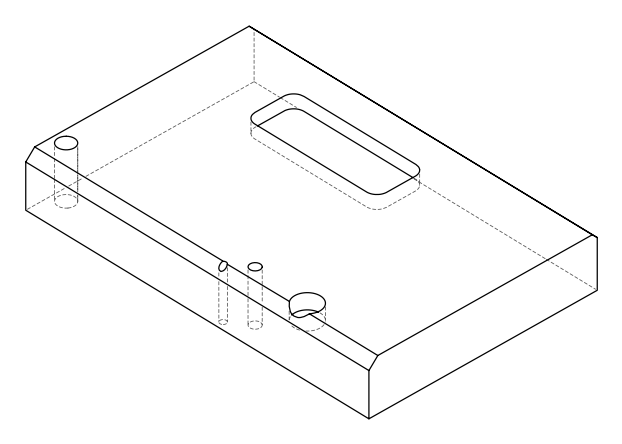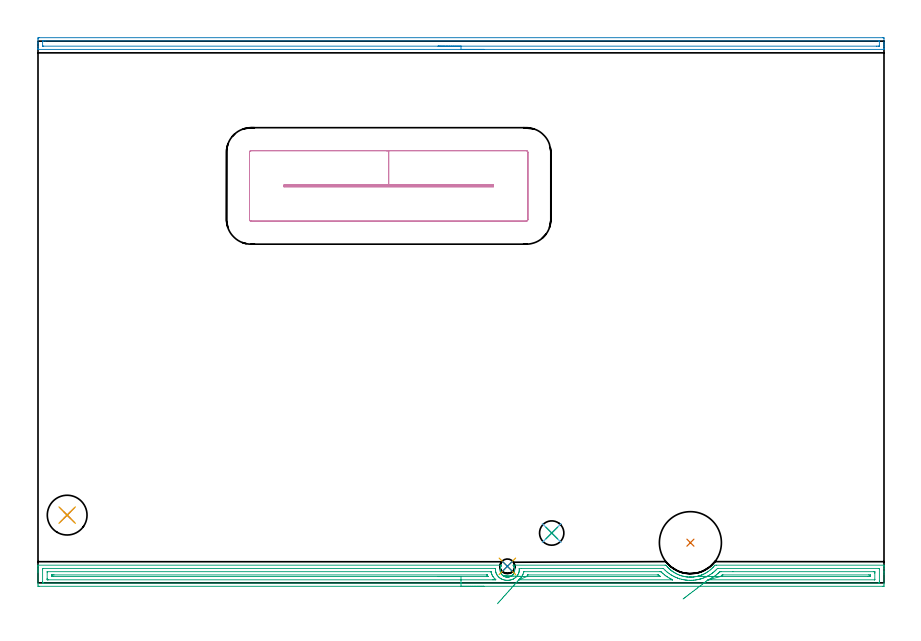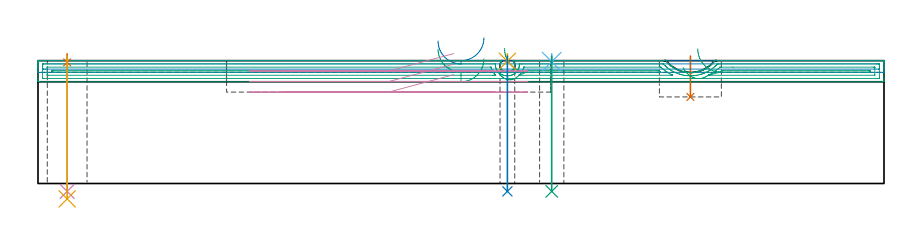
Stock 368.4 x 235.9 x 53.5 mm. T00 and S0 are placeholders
(PLAN: 11 operations, 6 tool changes, 22.5 min)
(1 INDEXABLE_INSERT_DRILL_BLIND_HOLE_FROM_SOLID | STEP1POCKET | UGT0302_006 | 0.07 min | 9039 mm3)
(2 AREA_MILL | FG_CHAMFER_SURFACE | UGT0205_001 | 6.08 min | 4795 mm3)
(3 AREA_MILL_1 | FG_CHAMFER_SURFACE_1 | UGT0205_001 | 11.91 min | 15433 mm3)
(4 MILL_RECTANGULAR_POCKET | POCKET_RECTANGULAR_STRAIGHT | UGT0201_104 | Follow Part, ap 5, ae 75% | 3.38 min | 96740 mm3)
(5 SPOT_DRILL | STEP1HOLE | NXT0321_9005460120000 | 0.03 min | 0 mm3)
(6 SPOT_DRILL_1 | STEP1HOLE_1 | NXT0321_9005460120000 | 0.03 min | 7 mm3)
(7 SPOT_DRILL_2 | STEP1HOLE_2 | NXT0321_9005460120000 | 0.03 min | 3 mm3)
(8 DRILL_THROUGH_HOLE_INTO_CENTER | STEP1HOLE | UGT0301_186 | 0.24 min | 1656 mm3)
(9 DRILL_THROUGH_HOLE_INTO_CENTER_1 | STEP1HOLE_1 | NXT0301_077 | 0.24 min | 4694 mm3)
(10 DRILL_THROUGH_HOLE_INTO_CENTER_2 | STEP1HOLE_2 | NXT0301_077 | 0.24 min | 4715 mm3)
(11 DRILL_TO_ENLARGE_THROUGH_HOLE | STEP1HOLE_2 | UGT0301_244 | 0.25 min | 7831 mm3)
(TOOL UGT0302_006 | Indexable Insert Drill 27mm | D27 PA180 FL50 Z2)
(TOOL UGT0205_001 | Chamfer Mill 20 x 3 x 45 deg. | D20 FL50 Z2)
(TOOL UGT0201_104 | End Mill 20 mm | D20 FL22 Z2)
(TOOL NXT0321_9005460120000 | NC Spot Drill, 142deg, 12mm, Carbide, Uncoated | D12 PA142 FL30 Z2)
(TOOL UGT0301_186 | Twist Drill 6.4 mm | D6.4 PA118 FL61 Z2)
(TOOL NXT0301_077 | Carbide Drill 10.6mm [860.1-1060-053A1-MM 2214] | D10.6 PA140 FL71 Z2)
(TOOL UGT0301_244 | Twist Drill 17.3 mm | D17.3 PA118 FL130 Z2)
(OP 1 INDEXABLE_INSERT_DRILL_BLIND_HOLE_FROM_SOLID)
G17 G21 G94 G90
T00 M6
G54
G17 G0 G90 X284.1 Y17.5 S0 M3
G43 Z63.5 H0
G94 G81 G98 Z37.7 F250. R55.5
G80
M5
M2
(OP 2 AREA_MILL)
G17 G21 G94 G90
T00 M6
G54
G17 G0 G90 X194.2 Y232.3 S1061 M3
G43 Z63.5 H0
G94 G1 X194.162 Z62.628 F250.
X194.048 Z61.764
X193.859 Z60.912
X193.597 Z60.08
X193.263 Z59.274
X192.86 Z58.5
X192.392 Z57.764
X191.86 Z57.072
X191.271 Z56.429
X190.628 Z55.84
X189.936 Z55.308
X189.2 Z54.84
X188.426 Z54.437
X187.62 Z54.103
X186.788 Z53.841
X185.936 Z53.652
X185.072 Z53.538
X184.2 Z53.5
X0.171
X0.01 Y232.302 Z53.488
X0.002 Y232.437 Z53.355
X0. Y232.578 Z53.222
Y232.866 Z52.933
Y233.537 Z52.257
Y234.748 Z51.049
Y235.288 Z50.507
Y236.768 Z49.028
X0.003 Y237.038 Z48.758
X0.01 Y237.392 Z48.404
X0.251 Y237.397 Z48.4
X0.618 Y237.4
X367.782
X368.149 Y237.397
X368.39 Y237.392 Z48.404
X368.4 Y237.038 Z48.758
Y235.288 Z50.507
Y234.748 Z51.049
Y234.412 Z51.384
Y233.873 Z51.923
Y233.537 Z52.257
Y232.866 Z52.933
Y232.578 Z53.222
X368.398 Y232.437 Z53.355
X368.39 Y232.302 Z53.488
X368.229 Y232.3 Z53.5
X184.2
Y233.714 Z52.086
X2.405 Y233.715 Z52.085
X2.223 Y233.716 Z52.084
X2.054 Y233.719 Z52.081
X2.018 Y233.721 Z52.079
X2.01 Y233.74 Z52.06
X2.007 Y233.771 Z52.029
X2.001 Y233.933 Z51.867
Y235.683 Z50.117
X2.003 Y235.816 Z49.984
X2.009 Y235.921 Z49.879
X2.013 Y235.979 Z49.821
X2.049 Y235.98 Z49.82
X2.405 Y235.984 Z49.816
X2.586 Y235.985 Z49.815
X3.298 Y235.986 Z49.814
X365.995 Y235.985 Z49.815
X366.177 Y235.984 Z49.816
X366.346 Y235.981 Z49.819
X366.382 Y235.979 Z49.821
X366.39 Y235.96 Z49.84
X366.393 Y235.929 Z49.871
X366.399 Y235.767 Z50.033
Y234.017 Z51.783
X366.397 Y233.884 Z51.916
X366.391 Y233.779 Z52.021
X366.387 Y233.721 Z52.079
X366.351 Y233.72 Z52.08
X365.995 Y233.716 Z52.084
X365.815 Y233.715 Z52.085
X365.102 Y233.714 Z52.086
X184.2
X183.328 Z52.124
X182.464 Z52.238
X181.612 Z52.427
X180.78 Z52.689
X179.974 Z53.023
X179.2 Z53.426
X178.464 Z53.894
X177.772 Z54.425
X177.129 Z55.015
X176.54 Z55.658
X176.008 Z56.35
X175.54 Z57.086
X175.137 Z57.86
X174.803 Z58.666
X174.541 Z59.498
X174.352 Z60.349
X174.238 Z61.214
X174.2 Z62.086
G0 Z63.5
M5
M2
(OP 3 AREA_MILL_1)
G17 G21 G94 G90
T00 M6
G54
G17 G0 G90 X194.2 Y-1.5 S1061 M3
G43 Z63.5 H0
Z54.3
G94 G1 X194.162 Z53.428 F250.
X194.048 Z52.564
X193.859 Z51.712
X193.597 Z50.88
X193.263 Z50.074
X192.86 Z49.3
X192.392 Z48.564
X191.86 Z47.872
X191.271 Z47.229
X190.628 Z46.64
X189.936 Z46.109
X189.2 Z45.64
X188.426 Z45.237
X187.62 Z44.903
X186.788 Z44.641
X185.936 Z44.452
X185.072 Z44.338
X184.2 Z44.3
X0.618
X0.034 Y-1.494 Z44.304
X0.007 Y-1.492 Z44.306
X0.003 Y-0.911 Z44.887
X0. Y-0.294 Z45.503
Y4.437 Z50.232
Y4.987 Z50.784
Y5.328 Z51.125
Y5.878 Z51.674
Y6.22 Z52.015
Y6.903 Z52.703
Y7.248 Z53.048
X0.007 Y7.647 Z53.439
X0.01 Y7.697 Z53.488
X0.171 Y7.7 Z53.5
X201.62
X201.886 Y7.696 Z53.49
X201.844 Y7.628 Z53.424
X201.828 Y7.604 Z53.4
X201.727 Y7.45 Z53.249
X201.697 Y7.406 Z53.205
X201.611 Y7.264 Z53.064
X201.534 Y7.111 Z52.911
X201.413 Y6.815 Z52.615
X201.285 Y6.376 Z52.176
X201.219 Y5.929 Z51.729
Y5.484 Z51.284
X201.28 Y5.043 Z50.843
X201.411 Y4.591 Z50.391
X201.6 Y4.157 Z49.957
X201.611 Y4.136 Z49.936
X201.764 Y3.9 Z49.699
X201.784 Y3.873 Z49.672
X201.931 Y3.676 Z49.476
X202.117 Y3.468 Z49.268
X202.322 Y3.271 Z49.071
X202.514 Y3.12 Z48.919
X202.716 Y2.986 Z48.784
X202.777 Y2.952 Z48.75
X202.935 Y2.863 Z48.66
X203.163 Y2.756 Z48.553
X203.397 Y2.666 Z48.465
X203.438 Y2.654 Z48.454
X203.617 Y2.603 Z48.402
X203.839 Y2.556 Z48.354
X204.068 Y2.525 Z48.321
X204.29 Y2.511 Z48.303
X204.342 Y2.513 Z48.3
X204.388 Y2.512
X204.473 Y2.51 Z48.304
X204.515 Y2.511 Z48.305
X204.598 Y2.517 Z48.309
X204.657 Y2.519 Z48.317
X204.732 Y2.524 Z48.323
X204.739 Z48.324
X204.962 Y2.556 Z48.355
X205.183 Y2.605 Z48.4
X205.194 Y2.608 Z48.403
X205.415 Y2.672 Z48.47
X205.479 Y2.696 Z48.495
X205.642 Y2.758 Z48.555
X205.861 Y2.859 Z48.658
X206.076 Y2.978 Z48.776
X206.254 Y3.1 Z48.898
X206.282 Y3.119 Z48.917
X206.344 Y3.168 Z48.966
X206.476 Y3.273 Z49.069
X206.534 Y3.331 Z49.125
X206.733 Y3.528 Z49.322
X206.748 Y3.546 Z49.34
X206.969 Y3.798 Z49.598
X206.98 Y3.817 Z49.617
X207.191 Y4.157 Z49.957
X207.389 Y4.591 Z50.391
X207.519 Y5.043 Z50.843
X207.582 Y5.484 Z51.284
X207.581 Y5.929 Z51.729
X207.515 Y6.376 Z52.176
X207.395 Y6.815 Z52.615
X207.366 Y6.895 Z52.695
X207.332 Y6.976 Z52.776
X207.257 Y7.137 Z52.937
X207.17 Y7.298 Z53.098
X207.122 Y7.378 Z53.178
X207.016 Y7.54 Z53.34
X206.98 Y7.591 Z53.391
X206.969 Y7.608 Z53.407
X206.926 Y7.674 Z53.471
X206.915 Y7.695 Z53.491
X206.98 Y7.7 Z53.5
X273.088
X273.457 Y7.694 Z53.492
X273.578 Y7.547 Z53.345
X273.944 Y7.111 Z52.91
X274.213 Y6.815 Z52.614
X274.516 Y6.5 Z52.299
X274.828 Y6.192 Z51.991
X275.113 Y5.929 Z51.728
X275.414 Y5.671 Z51.471
X275.47 Y5.625 Z51.425
X275.721 Y5.421 Z51.22
X275.768 Y5.386 Z51.184
X275.845 Y5.328 Z51.124
X275.988 Y5.218 Z51.018
X276.065 Y5.16 Z50.959
X276.219 Y5.044 Z50.842
X276.238 Y5.031 Z50.828
X276.363 Y4.943 Z50.739
X276.415 Y4.906 Z50.703
X276.614 Y4.77 Z50.569
X277.058 Y4.491 Z50.289
X277.507 Y4.224 Z50.021
X277.554 Y4.197 Z49.994
X277.622 Y4.158 Z49.956
X277.841 Y4.045 Z49.844
X278.009 Y3.958 Z49.757
X278.4 Y3.77 Z49.566
X278.845 Y3.573 Z49.372
X279.293 Y3.39 Z49.189
X279.607 Y3.272 Z49.07
X279.895 Y3.176 Z48.974
X280.185 Y3.086 Z48.883
X280.234 Y3.072 Z48.869
X280.631 Y2.959 Z48.758
X281.035 Y2.859 Z48.657
X281.078 Y2.849 Z48.645
X281.128 Y2.839 Z48.634
X281.524 Y2.754 Z48.551
X281.872 Y2.692 Z48.49
X281.971 Y2.675 Z48.472
X282.417 Y2.611 Z48.41
X282.468 Y2.606 Z48.404
X282.864 Y2.565 Z48.359
X282.914 Y2.561 Z48.354
X283.31 Y2.532 Z48.324
X283.63 Y2.52 Z48.307
X283.757 Y2.512 Z48.305
X283.785 Z48.306
X284.116 Y2.509 Z48.3
X284.183 Y2.508
X284.203 Y2.507
X284.437 Y2.513 Z48.306
X284.65 Y2.519 Z48.31
X284.701 Y2.522 Z48.312
X285.097 Y2.542 Z48.339
X285.262 Y2.557 Z48.355
X285.543 Y2.583 Z48.381
X285.594 Y2.59 Z48.387
X285.99 Y2.639 Z48.438
X286.436 Y2.71 Z48.509
X286.564 Y2.735 Z48.534
X286.883 Y2.797 Z48.595
X287.329 Y2.9 Z48.695
X287.776 Y3.016 Z48.815
X287.828 Y3.032 Z48.831
X288.048 Y3.1 Z48.893
X288.222 Y3.152 Z48.945
X288.523 Y3.249 Z49.048
X288.592 Y3.272 Z49.07
X288.721 Y3.323 Z49.118
X288.98 Y3.421 Z49.218
X289.114 Y3.472 Z49.269
X289.168 Y3.495 Z49.292
X289.562 Y3.66 Z49.46
X290.007 Y3.868 Z49.665
X290.576 Y4.157 Z49.957
X290.9 Y4.343 Z50.141
X291.349 Y4.621 Z50.417
X291.793 Y4.911 Z50.709
X291.848 Y4.95 Z50.748
X291.98 Y5.044 Z50.842
X292.686 Y5.587 Z51.387
X293.084 Y5.93 Z51.728
X293.579 Y6.394 Z52.193
X293.983 Y6.816 Z52.613
X294.081 Y6.926 Z52.723
X294.245 Y7.111 Z52.905
X294.472 Y7.364 Z53.161
X294.645 Y7.575 Z53.372
X294.753 Y7.698 Z53.487
X295.421 Y7.7 Z53.5
X368.229
X368.39 Y7.697 Z53.488
X368.393 Y7.647 Z53.439
X368.4 Y7.248 Z53.048
Y6.903 Z52.703
Y6.22 Z52.015
Y4.987 Z50.784
Y4.437 Z50.232
Y3.821 Z49.616
Y-0.295 Z45.503
X368.397 Y-0.911 Z44.887
X368.393 Y-1.492 Z44.306
X368.366 Y-1.494 Z44.304
X367.782 Y-1.5 Z44.3
X184.2
Y-0.086 Z45.714
X2.405 Y-0.085 Z45.715
X2.338 Y-0.084 Z45.716
X2.206 Y-0.079 Z45.721
X2.01 Y-0.07 Z45.73
X2.008 Y-0.019 Z45.781
X2.001 Y0.383 Z46.183
X2. Y5.732 Z51.532
X2.004 Y6.22 Z52.02
X2.007 Y6.269 Z52.069
X2.008 Y6.276 Z52.076
X2.052 Y6.279 Z52.079
X2.14 Y6.283 Z52.083
X2.272 Y6.285 Z52.085
X2.338 Y6.286 Z52.086
X199.006 Y6.285 Z52.085
X199.139 Y6.282 Z52.082
X199.226 Y6.279 Z52.079
X199.25 Y6.273 Z52.073
X199.251 Y6.264 Z52.064
X199.25 Y6.22 Z52.02
X199.228 Y5.932 Z51.732
X199.241 Y5.328 Z51.128
X199.288 Y4.981 Z50.781
X199.354 Y4.683 Z50.483
X199.425 Y4.437 Z50.237
X199.519 Y4.155 Z49.955
X199.742 Y3.637 Z49.437
X199.797 Y3.546 Z49.346
X199.834 Y3.487 Z49.287
X200.185 Y3. Z48.8
X200.493 Y2.654 Z48.454
X200.727 Y2.429 Z48.229
X200.937 Y2.254 Z48.054
X201.167 Y2.083 Z47.883
X201.548 Y1.835 Z47.635
X201.64 Y1.783 Z47.583
X201.678 Y1.763 Z47.563
X202.018 Y1.603 Z47.403
X202.252 Y1.503 Z47.303
X202.514 Y1.405 Z47.205
X203.017 Y1.261 Z47.061
X203.407 Y1.182 Z46.982
X203.726 Y1.137 Z46.937
X204.066 Y1.106 Z46.906
X204.187 Y1.098 Z46.898
X204.3 Y1.095 Z46.895
X204.374 Y1.094 Z46.894
X204.45 Y1.096 Z46.896
X204.785 Y1.112 Z46.912
X205.104 Y1.141 Z46.941
X205.194 Y1.152 Z46.952
X205.478 Y1.196 Z46.996
X205.712 Y1.246 Z47.046
X206.087 Y1.344 Z47.144
X206.402 Y1.449 Z47.249
X206.643 Y1.54 Z47.34
X206.98 Y1.69 Z47.49
X207.03 Y1.714 Z47.514
X207.122 Y1.763 Z47.563
X207.397 Y1.925 Z47.725
X207.584 Y2.051 Z47.851
X207.874 Y2.265 Z48.065
X208.086 Y2.443 Z48.243
X208.299 Y2.654 Z48.454
X208.523 Y2.898 Z48.698
X208.767 Y3.193 Z48.993
X208.904 Y3.409 Z49.209
X208.985 Y3.546 Z49.346
X209.208 Y3.997 Z49.797
X209.289 Y4.174 Z49.974
X209.375 Y4.437 Z50.237
X209.439 Y4.658 Z50.458
X209.507 Y4.955 Z50.755
X209.563 Y5.328 Z51.128
X209.572 Y5.416 Z51.216
X209.571 Y5.813 Z51.613
X209.567 Y6.017 Z51.817
X209.554 Y6.22 Z52.02
X209.551 Y6.273 Z52.073
X209.6 Y6.279 Z52.079
X209.66 Y6.282 Z52.082
X210.487 Y6.286 Z52.086
X210.554
X272.128 Y6.285 Z52.085
X272.194 Y6.284 Z52.084
X272.26 Y6.282 Z52.082
X272.301 Y6.279 Z52.079
X272.327 Y6.261 Z52.061
X272.371 Y6.22 Z52.02
X273.088 Y5.488 Z51.288
X273.256 Y5.328 Z51.128
X273.638 Y4.982 Z50.782
X273.981 Y4.69 Z50.49
X274.297 Y4.437 Z50.237
X274.874 Y4.004 Z49.804
X275.561 Y3.546 Z49.346
X275.768 Y3.415 Z49.215
X276.102 Y3.212 Z49.012
X276.661 Y2.907 Z48.707
X276.762 Y2.855 Z48.655
X277.171 Y2.654 Z48.454
X277.554 Y2.479 Z48.279
X277.869 Y2.341 Z48.141
X278.448 Y2.112 Z47.912
X278.595 Y2.058 Z47.858
X279.318 Y1.81 Z47.61
X279.341 Y1.802 Z47.602
X279.358 Y1.797 Z47.597
X279.475 Y1.763 Z47.563
X280.234 Y1.565 Z47.365
X280.497 Y1.501 Z47.301
X281.128 Y1.372 Z47.172
X281.601 Y1.291 Z47.091
X282.021 Y1.23 Z47.03
X282.19 Y1.208 Z47.008
X282.342 Y1.192 Z46.992
X282.914 Y1.143 Z46.943
X283.573 Y1.106 Z46.906
X283.808 Y1.096 Z46.896
X283.898 Y1.093 Z46.893
X284.612 Y1.102 Z46.902
X284.701 Y1.106 Z46.906
X285.323 Y1.143 Z46.943
X285.594 Y1.168 Z46.968
X286.132 Y1.227 Z47.027
X286.488 Y1.275 Z47.075
X286.909 Y1.343 Z47.143
X287.381 Y1.434 Z47.234
X288.108 Y1.597 Z47.397
X288.275 Y1.639 Z47.439
X288.372 Y1.666 Z47.466
X288.718 Y1.763 Z47.563
X289.108 Y1.883 Z47.683
X289.168 Y1.903 Z47.703
X289.721 Y2.103 Z47.903
X290.061 Y2.233 Z48.033
X290.359 Y2.357 Z48.157
X290.955 Y2.616 Z48.416
X290.981 Y2.628 Z48.428
X291.037 Y2.654 Z48.454
X291.572 Y2.93 Z48.73
X291.848 Y3.074 Z48.874
X292.148 Y3.246 Z49.046
X292.647 Y3.546 Z49.346
X292.741 Y3.606 Z49.406
X293.238 Y3.941 Z49.741
X293.635 Y4.23 Z50.03
X293.753 Y4.319 Z50.119
X293.903 Y4.437 Z50.237
X294.249 Y4.716 Z50.516
X294.528 Y4.95 Z50.75
X294.727 Y5.129 Z50.929
X294.942 Y5.328 Z51.128
X295.186 Y5.563 Z51.363
X295.421 Y5.798 Z51.598
X295.823 Y6.22 Z52.02
X295.872 Y6.269 Z52.069
X296.05 Y6.279 Z52.079
X296.182 Y6.284 Z52.084
X296.249 Y6.285 Z52.085
X365.995
X366.062 Y6.284 Z52.084
X366.194 Y6.28 Z52.08
X366.39 Y6.271 Z52.071
X366.392 Y6.22 Z52.02
X366.399 Y5.817 Z51.617
X366.4 Y0.872 Z46.672
Y0.469 Z46.269
X366.396 Y-0.019 Z45.781
X366.393 Y-0.069 Z45.731
X366.392 Y-0.076 Z45.724
X366.349 Y-0.079 Z45.721
X366.261 Y-0.083 Z45.717
X366.128 Y-0.085 Z45.715
X366.062 Y-0.086 Z45.714
X184.2
Y1.328 Z47.128
X4.627 Y1.329 Z47.129
X4.191 Y1.331 Z47.131
X4.047 Y1.333 Z47.133
X4.026 Y1.335 Z47.135
X4.01 Y1.346 Z47.146
X4.006 Y1.445 Z47.245
X4.002 Y1.572 Z47.372
X4. Y1.763 Z47.563
Y1.954 Z47.754
X4.001 Y4.627 Z50.427
X4.008 Y4.818 Z50.618
X4.011 Y4.865 Z50.665
X4.029 Y4.867 Z50.667
X4.083 Y4.869 Z50.669
X4.191 Y4.871 Z50.671
X197.153
X197.216 Y4.87 Z50.67
X197.253 Y4.867 Z50.667
X197.268 Y4.865 Z50.665
X197.279 Y4.841 Z50.641
X197.336 Y4.618 Z50.418
X197.383 Y4.437 Z50.237
X197.47 Y4.122 Z49.922
X197.591 Y3.78 Z49.58
X197.692 Y3.546 Z49.346
X197.805 Y3.297 Z49.097
X197.904 Y3.094 Z48.894
X198.047 Y2.857 Z48.657
X198.195 Y2.654 Z48.454
X198.684 Y2.019 Z47.819
X198.927 Y1.763 Z47.563
X198.94 Y1.749 Z47.549
X199.196 Y1.508 Z47.308
X199.288 Y1.42 Z47.22
X199.369 Y1.336 Z47.136
X199.222 Y1.333 Z47.133
X198.94 Y1.33 Z47.13
X198.482 Y1.329 Z47.129
X198.047
X184.2 Y1.328 Z47.128
Y2.743 Z48.543
X6.782
X6.067 Y2.749 Z48.549
X6.023
X6.01 Y2.783 Z48.583
X6.006 Y2.888 Z48.688
X6.004 Y3.1 Z48.9
X6.006 Y3.312 Z49.112
X6.01 Y3.417 Z49.217
X6.023 Y3.451 Z49.251
X6.07 Y3.454 Z49.254
X6.155 Y3.455 Z49.255
X6.871 Y3.457 Z49.257
X6.96
X195.367
X195.457 Y3.456 Z49.256
X195.596 Y3.452 Z49.252
X195.625 Y3.45 Z49.25
X195.646 Y3.41 Z49.21
X195.665 Y3.371 Z49.171
X195.869 Y2.905 Z48.705
X195.918 Y2.786 Z48.586
X195.931 Y2.747 Z48.547
X195.928 Y2.746 Z48.546
X195.882 Y2.744 Z48.544
X195.786 Y2.743 Z48.543
X195.4
X184.2
X183.328 Z48.581
X182.463 Z48.695
X181.612 Z48.883
X180.78 Z49.146
X179.974 Z49.48
X179.2 Z49.882
X178.464 Z50.351
X177.772 Z50.882
X177.129 Z51.472
X176.54 Z52.115
X176.008 Z52.807
X175.54 Z53.543
X175.137 Z54.316
X174.803 Z55.122
X174.541 Z55.954
X174.352 Z56.806
X174.238 Z57.671
X174.2 Z58.543
G0 X200.065 Y-9.083 Z49.185
G1 X200.433 Y-8.672 Z48.508
X200.839 Y-8.22 Z47.882
X201.28 Y-7.728 Z47.312
X201.752 Y-7.202 Z46.801
X202.252 Y-6.644 Z46.354
X202.776 Y-6.06 Z45.974
X203.32 Y-5.452 Z45.664
X203.881 Y-4.828 Z45.426
X204.453 Y-4.19 Z45.262
X205.032 Y-3.543 Z45.173
X205.615 Y-2.894 Z45.161
X206.195 Y-2.246 Z45.224
X206.77 Y-1.605 Z45.363
X207.335 Y-0.975 Z45.577
X207.885 Y-0.362 Z45.863
X208.416 Y0.231 Z46.22
X208.925 Y0.798 Z46.646
X209.407 Y1.335 Z47.135
X209.421 Y1.351 Z47.151
X209.456 Y1.384 Z47.184
X209.66 Y1.564 Z47.364
X209.762 Y1.662 Z47.462
X209.86 Y1.763 Z47.563
X210.195 Y2.121 Z47.921
X210.554 Y2.55 Z48.35
X210.597 Y2.612 Z48.412
X210.624 Y2.654 Z48.454
X210.811 Y2.97 Z48.77
X210.922 Y3.178 Z48.978
X211.104 Y3.546 Z49.346
X211.211 Y3.782 Z49.582
X211.422 Y4.437 Z50.237
X211.428 Y4.456 Z50.256
X211.517 Y4.829 Z50.629
X211.527 Y4.866 Z50.666
X211.535 Y4.868 Z50.668
X211.562 Y4.87 Z50.67
X211.676 Y4.871 Z50.671
X211.905 Y4.872 Z50.672
X270.866 Y4.871 Z50.671
X271.083 Y4.869 Z50.669
X271.192 Y4.867 Z50.667
X271.242 Y4.865 Z50.665
X271.301 Y4.815 Z50.615
X271.703 Y4.437 Z50.237
X272.194 Y3.998 Z49.798
X272.742 Y3.546 Z49.346
X273.088 Y3.28 Z49.08
X273.448 Y3.012 Z48.812
X273.971 Y2.654 Z48.454
X274.001 Y2.634 Z48.434
X274.874 Y2.102 Z47.902
X275.49 Y1.763 Z47.563
X275.768 Y1.62 Z47.42
X276.055 Y1.476 Z47.276
X276.164 Y1.425 Z47.225
X276.26 Y1.378 Z47.178
X276.327 Y1.343 Z47.143
X276.34 Y1.334 Z47.134
X276.328 Y1.333 Z47.133
X276.257 Y1.33 Z47.13
X276.203 Y1.329 Z47.129
X275.982 Y1.328 Z47.128
X209.586 Y1.329 Z47.129
X209.498 Y1.331 Z47.131
X209.407 Y1.335 Z47.135
X212.856 Y2.75 Z48.55
X212.859 Y2.768 Z48.568
X212.868 Y2.796 Z48.596
X212.938 Y2.949 Z48.749
X213.158 Y3.418 Z49.218
X213.175 Y3.45 Z49.25
X213.19 Y3.452 Z49.252
X213.234 Y3.455 Z49.255
X213.323 Y3.457 Z49.257
X213.411
X269.665
X270.036 Y3.453 Z49.253
X270.217 Y3.45 Z49.25
X270.408 Y3.296 Z49.096
X271.042 Y2.755 Z48.555
X271.048 Y2.748 Z48.548
X271.043 Y2.747 Z48.547
X271.002 Y2.744 Z48.544
X270.918 Y2.743 Z48.543
X270.748
X213.144
X212.905 Y2.748 Z48.548
X212.856 Y2.75 Z48.55
X211.986 Y2.779 Z48.617
X211.126 Y2.807 Z48.759
X210.281 Y2.835 Z48.976
X209.459 Y2.862 Z49.266
X208.665 Y2.889 Z49.626
X207.905 Y2.914 Z50.054
X207.186 Y2.938 Z50.547
X206.512 Y2.96 Z51.101
X205.889 Y2.981 Z51.711
X205.322 Y2.999 Z52.374
X204.814 Y3.016 Z53.083
X204.37 Y3.031 Z53.834
X203.993 Y3.043 Z54.62
X203.687 Y3.054 Z55.437
X203.452 Y3.061 Z56.277
X203.292 Y3.067 Z57.135
X203.207 Y3.07 Z58.003
X203.197 Z58.875
G0 Z63.5
X280.929 Y-7.006
Z50.494
G1 X281.314 Y-6.711 Z49.769
X281.748 Y-6.379 Z49.089
X282.227 Y-6.013 Z48.459
X282.749 Y-5.614 Z47.884
X283.308 Y-5.187 Z47.368
X283.9 Y-4.734 Z46.916
X284.522 Y-4.259 Z46.53
X285.168 Y-3.765 Z46.214
X285.834 Y-3.256 Z45.97
X286.513 Y-2.737 Z45.8
X287.202 Y-2.21 Z45.706
X287.895 Y-1.681 Z45.687
X288.587 Y-1.152 Z45.744
X289.272 Y-0.628 Z45.877
X289.945 Y-0.114 Z46.085
X290.602 Y0.388 Z46.365
X291.236 Y0.873 Z46.717
X291.843 Y1.337 Z47.137
X291.848 Y1.34 Z47.14
X292.764 Y1.786 Z47.586
X293.357 Y2.118 Z47.918
X293.635 Y2.282 Z48.082
X293.865 Y2.424 Z48.224
X294.23 Y2.654 Z48.454
X294.409 Y2.773 Z48.573
X294.528 Y2.854 Z48.654
X294.928 Y3.146 Z48.946
X295.421 Y3.513 Z49.313
X295.44 Y3.527 Z49.327
X295.463 Y3.546 Z49.346
X295.927 Y3.932 Z49.732
X296.315 Y4.265 Z50.065
X296.405 Y4.347 Z50.147
X296.501 Y4.437 Z50.237
X296.863 Y4.781 Z50.581
X296.916 Y4.829 Z50.629
X296.948 Y4.856 Z50.656
X296.992 Y4.865 Z50.665
X297.208 Y4.867 Z50.667
X297.667 Y4.871 Z50.671
X302.606 Y4.872 Z50.672
X363.774 Y4.871 Z50.671
X364.209 Y4.869 Z50.669
X364.353 Y4.866 Z50.666
X364.374 Y4.865 Z50.665
X364.39 Y4.854 Z50.654
X364.394 Y4.755 Z50.555
X364.398 Y4.628 Z50.428
X364.399 Y4.437 Z50.237
X364.4 Y4.246 Z50.046
X364.399 Y1.574 Z47.374
X364.392 Y1.382 Z47.182
X364.389 Y1.335 Z47.135
X364.371 Y1.333 Z47.133
X364.318 Y1.331 Z47.131
X364.209 Y1.329 Z47.129
X292.283
X291.86 Y1.331 Z47.131
X291.848 Y1.333 Z47.133
X291.843 Y1.337 Z47.137
X297.208 Y2.75 Z48.55
X297.199 Y2.791 Z48.591
X297.208 Y2.803 Z48.603
X297.86 Y3.36 Z49.16
X297.969 Y3.45 Z49.25
X298.059 Y3.455 Z49.255
X298.101 Y3.456 Z49.256
X298.19 Y3.457 Z49.257
X298.278
X361.618
X362.333 Y3.451 Z49.251
X362.377
X362.39 Y3.417 Z49.217
X362.394 Y3.312 Z49.112
X362.396 Y3.1 Z48.9
X362.394 Y2.888 Z48.688
X362.39 Y2.783 Z48.583
X362.377 Y2.749 Z48.549
X362.329 Y2.748 Z48.548
X361.44 Y2.743 Z48.543
X298.012
X297.45 Y2.747 Z48.547
X297.208 Y2.75 Z48.55
X296.337 Y2.759 Z48.597
X295.473 Y2.767 Z48.719
X294.623 Y2.776 Z48.917
X293.794 Y2.785 Z49.188
X292.992 Y2.793 Z49.53
X292.222 Y2.801 Z49.94
X291.491 Y2.808 Z50.417
X290.805 Y2.815 Z50.955
X290.167 Y2.821 Z51.551
X289.585 Y2.827 Z52.2
X289.061 Y2.833 Z52.897
X288.599 Y2.837 Z53.638
X288.205 Y2.841 Z54.416
X287.879 Y2.845 Z55.225
X287.625 Y2.847 Z56.06
X287.445 Y2.849 Z56.913
X287.34 Y2.85 Z57.779
X287.311 Y2.851 Z58.651
G0 Z63.5
M5
M2
(OP 4 MILL_RECTANGULAR_POCKET)
G17 G21 G94 G90
T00 M6
G54
G17 G0 G90 X181.018 Y173.2 S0 M3
G43 Z63.563 H0
Z56.563
G94 G1 X152.7 Z48.975 F250.
X107.1 F500.
Y172.5
X198.3
Y173.2
X152.7
Y188.2
X92.8
G3 X92.1 Y187.5 R0.7
G1 Y158.2
G3 X92.8 Y157.5 R0.7
G1 X212.6
G3 X213.3 Y158.2 R0.7
G1 Y187.5
G3 X212.6 Y188.2 R0.7
G1 X152.7
X151.7
G0 X181.018 Y173.2 Z51.975
G1 X152.7 Z44.388 F250.
X107.1 F500.
Y172.5
X198.3
Y173.2
X152.7
Y188.2
X92.8
G3 X92.1 Y187.5 R0.7
G1 Y158.2
G3 X92.8 Y157.5 R0.7
G1 X212.6
G3 X213.3 Y158.2 R0.7
G1 Y187.5
G3 X212.6 Y188.2 R0.7
G1 X152.7
X151.7
G0 X181.018 Y173.2 Z47.388
G1 X152.7 Z39.8 F250.
X107.1 F500.
Y172.5
X198.3
Y173.2
X152.7
Y188.2
X92.8
G3 X92.1 Y187.5 R0.7
G1 Y158.2
G3 X92.8 Y157.5 R0.7
G1 X212.6
G3 X213.3 Y158.2 R0.7
G1 Y187.5
G3 X212.6 Y188.2 R0.7
G1 X152.7
X151.7
G0 Z63.563
M5
M2
(OP 5 SPOT_DRILL)
G17 G21 G94 G90
T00 M6
G54
G17 G0 G90 X204.4 Y7.2 S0 M3
G43 Z63.5 H0
G94 G81 G98 Z53.225 F250. R56.5
G80
M5
M2
(OP 6 SPOT_DRILL_1)
G17 G21 G94 G90
T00 M6
G54
G17 G0 G90 X223.7 Y21.7 S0 M3
G43 Z63.5 H0
G94 G81 G98 Z53.035 F250. R56.5
G80
M5
M2
(OP 7 SPOT_DRILL_2)
G17 G21 G94 G90
T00 M6
G54
G17 G0 G90 X12.7 Y29.5 S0 M3
G43 Z63.5 H0
G94 G81 G98 Z52.755 F250. R56.5
G80
M5
M2
(OP 8 DRILL_THROUGH_HOLE_INTO_CENTER)
G17 G21 G94 G90
T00 M6
G54
G17 G0 G90 X204.4 Y7.2 S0 M3
G43 Z63.5 H0
G94 G73 G98 Z-3.423 F250. Q6.325 R55.5
G80
M5
M2
(OP 9 DRILL_THROUGH_HOLE_INTO_CENTER_1)
G17 G21 G94 G90
T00 M6
G54
G17 G0 G90 X223.7 Y21.7 S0 M3
G43 Z63.5 H1
G94 G73 G98 Z-3.429 F250. Q9.488 R55.5
G80
M5
M2
(OP 10 DRILL_THROUGH_HOLE_INTO_CENTER_2)
G17 G21 G94 G90
T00 M6
G54
G17 G0 G90 X12.7 Y29.5 S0 M3
G43 Z63.5 H1
G94 G73 G98 Z-3.429 F250. Q9.488 R55.5
G80
M5
M2
(OP 11 DRILL_TO_ENLARGE_THROUGH_HOLE)
G17 G21 G94 G90
T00 M6
G54
G17 G0 G90 X12.7 Y29.5 S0 M3
G43 Z63.5 H0
G94 G73 G98 Z-6.697 F250. Q15.049 R55.5
G80
M5
M2
